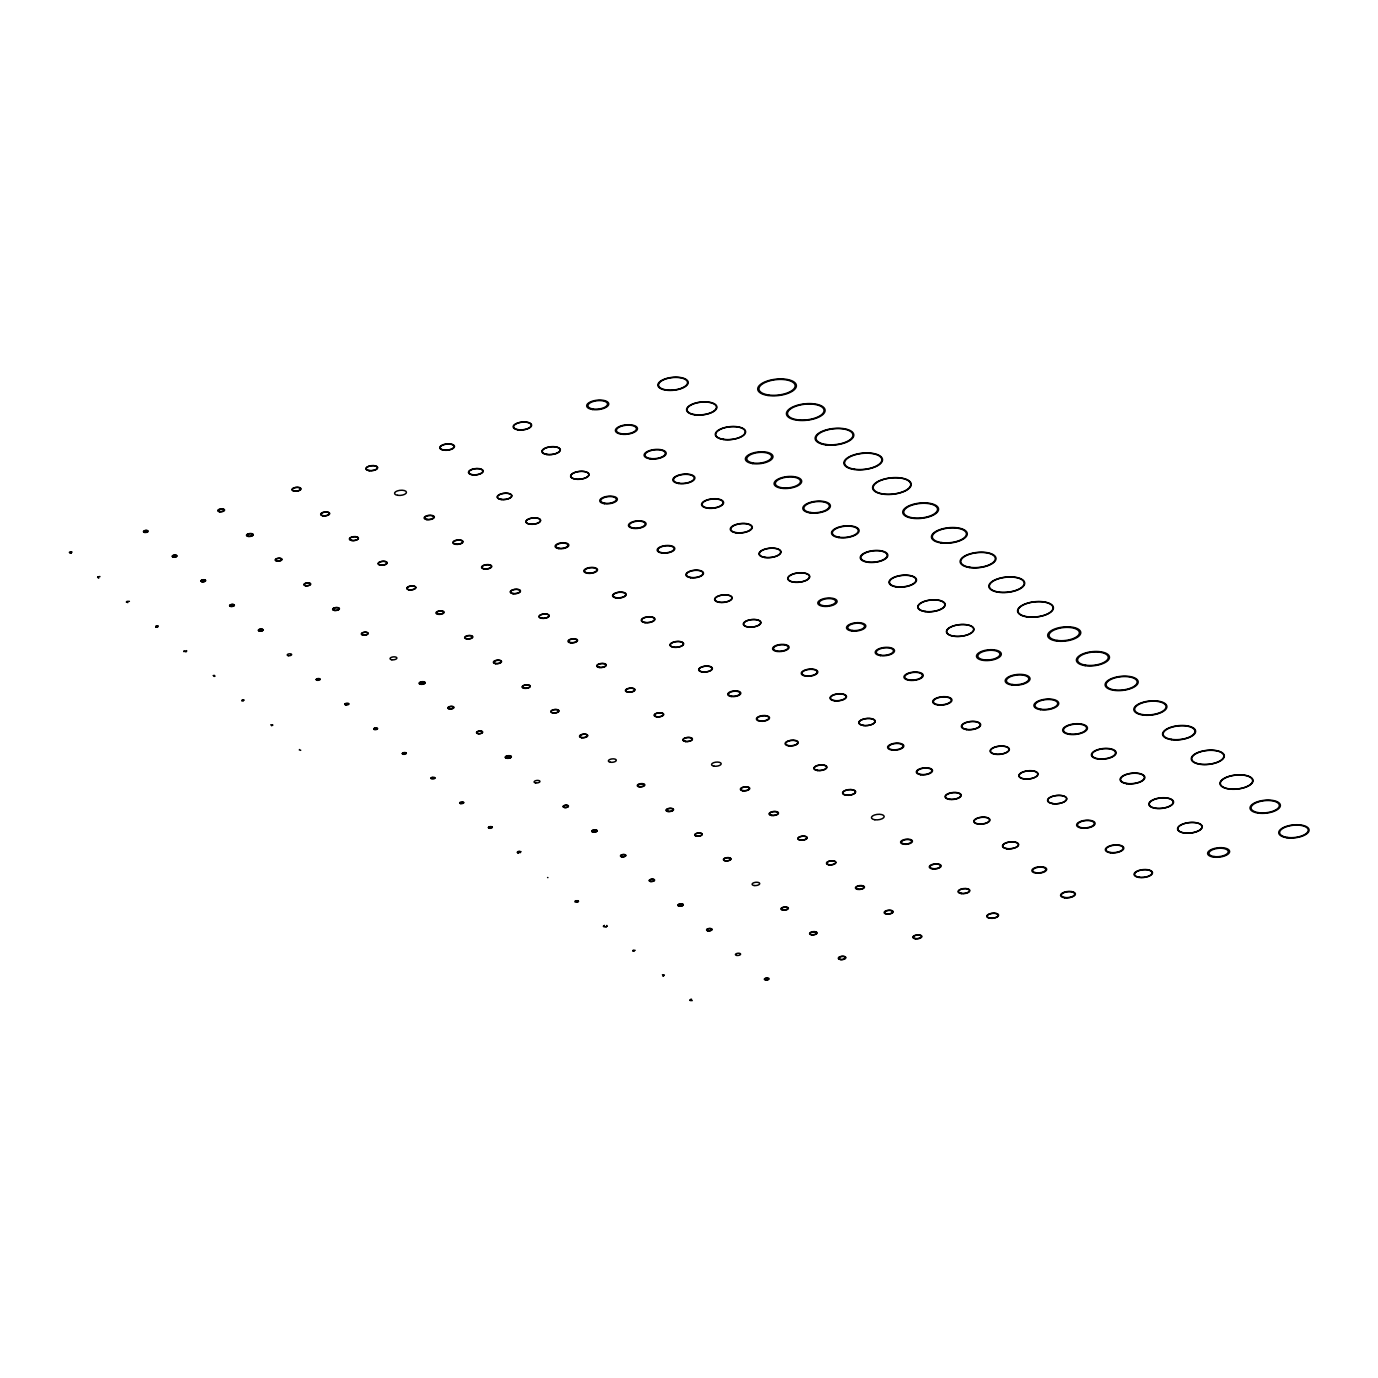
<?xml version="1.0" encoding="UTF-8"?>
<svg xmlns="http://www.w3.org/2000/svg" width="1378" height="1378" viewBox="0 0 1378 1378"><rect width="100%" height="100%" fill="white"/><g stroke="black" fill="none" stroke-linecap="round" stroke-linejoin="round"><path stroke-width="1.5" d="M241.873 700.989L241.856 700.231M271.569 725.758L272.861 725.069L270.725 724.828M69.331 552.423L69.761 551.958M183.946 651.415L186.667 650.64M578.295 901.367L577.485 901.987L578.502 901.47M603.306 926.24L604.132 925.603L603.633 926.567M606.613 926.533L606.82 925.43M689.913 1000.083L689.965 999.842M299.302 749.959L299.594 749.511M607.147 926.257L606.113 926.808M633.122 950.389L633.053 951.285M574.988 901.264L575.401 900.833M633.691 950.217L635.172 950.355M126.518 601.652L127.568 601.325L126.397 602.203M183.997 650.933L183.946 651.639M518.369 851.552L517.646 852.517M98.579 576.607L97.614 577.399L98.889 577.916M518.197 851.432L517.163 852.362L518.576 852.965M632.881 950.527L634.138 951.354M97.976 576.848L98.406 577.709M155.697 626.163L157.953 625.974M186.598 651.57L185.462 651.811M213.142 675.564L214.52 675.409M520.264 852.517L519.609 851.38M520.023 852.637L521.005 851.638L518.765 851.449M663.231 975.986L664.334 975.038L663.111 976.124M215.02 676.185L214.021 676.426M71.294 552.905L71.69 552.165M604.322 925.516L604.46 925.396M692.256 1000.6L690.068 1000.531M71.225 553.112L69.968 553.233L71.001 553.009M575.746 900.73L578.019 900.73M242.494 700.007L243.975 700.162M243.269 701.023L242.959 701.075M300.731 750.269L300.438 750.338M577.072 902.108L576.383 902.314M157.023 627.093L157.884 626.904L155.731 627.179M605.872 926.877L604.132 926.808M662.422 974.728L663.49 974.832M547.927 877.614L547.583 877.528M127.93 602.565L127.603 602.582M156.748 627.231L155.817 627.197M70.588 551.958L71.742 551.941M242.907 700.041L243.785 700.058M99.629 576.469L99.957 576.641M156.92 625.905L157.884 625.939M518.576 852.81L517.697 852.81M577.175 900.695L578.502 901.074M71.311 551.837L71.484 552.061M128.74 601.17L129.411 601.394M575.126 902.142L575.246 902.022M143.863 531.512C148.772 534.268 147.773 528.101 143.863 531.512M316.423 679.509L319.868 679.268L316.44 679.457M345.086 704.175L348.634 703.934L345.12 704.072M373.782 728.841L377.365 728.6L373.817 728.738M402.479 753.508L406.097 753.249L402.479 753.508M431.142 778.174L434.845 778.019L432.003 777.502A2.084 0.896 -5.8 0 1 435.069 777.898A2.084 0.896 -5.8 0 1 432.037 778.966A2.084 0.896 -5.8 0 1 431.9 777.433L431.159 778.122M459.839 802.84L463.594 802.633L459.856 802.788M488.535 827.523L492.325 827.3A2.084 0.896 -5.8 0 1 489.466 828.299A2.084 0.896 -5.8 0 1 489.328 826.766L492.308 827.196A2.084 0.896 -5.8 0 0 489.328 826.766L488.553 827.455M764.773 979.103C769.544 981.808 768.717 975.831 764.79 979.035M374.523 728.221L374.437 728.273A2.084 0.896 -5.8 0 0 374.592 729.634A2.084 0.896 -5.8 0 0 377.641 728.566A2.084 0.896 -5.8 0 0 374.471 728.101M690.516 999.55L691.601 999.36L690.619 999.515M460.752 803.632A2.084 0.896 -5.8 0 0 463.783 802.564A2.084 0.896 -5.8 0 0 460.614 802.099A2.084 0.896 -5.8 0 0 460.752 803.632M403.323 754.3A2.084 0.896 -5.8 0 0 406.355 753.232A2.084 0.896 -5.8 0 0 403.186 752.767A2.084 0.896 -5.8 0 0 403.323 754.3M345.878 704.968A2.084 0.896 -5.8 0 0 348.927 703.9A2.084 0.896 -5.8 0 0 345.757 703.435A2.084 0.896 -5.8 0 0 345.878 704.968M317.164 680.301A2.084 0.896 -5.8 0 0 320.213 679.233A2.084 0.896 -5.8 0 0 317.043 678.768A2.084 0.896 -5.8 0 0 317.164 680.301M288.381 655.704A2.256 0.965 -5.8 0 0 291.671 654.55A2.256 0.965 -5.8 0 0 288.243 654.05A2.256 0.965 -5.8 0 0 288.381 655.704M259.581 631.107A2.429 1.033 -5.8 0 0 263.129 629.867A2.429 1.033 -5.8 0 0 259.426 629.333A2.429 1.033 -5.8 0 0 259.581 631.107A2.17 0.93 -5.8 0 0 262.871 629.884A2.17 0.93 -5.8 0 0 259.564 629.401A2.17 0.93 -5.8 0 0 259.701 631.003M230.867 606.441A2.429 1.033 -5.8 0 0 234.415 605.2A2.429 1.033 -5.8 0 0 230.712 604.649A2.429 1.033 -5.8 0 0 230.867 606.441M231.004 606.337A2.136 0.913 -5.8 0 0 234.139 605.218A2.136 0.913 -5.8 0 0 230.867 604.753A2.136 0.913 -5.8 0 0 231.004 606.337M202.153 581.774A2.429 1.033 -5.8 0 0 205.701 580.534A2.429 1.033 -5.8 0 0 201.998 579.983A2.429 1.033 -5.8 0 0 202.153 581.774M202.29 581.654A2.119 0.913 -5.8 0 0 205.391 580.551A2.119 0.913 -5.8 0 0 202.153 580.086A2.119 0.913 -5.8 0 0 202.29 581.654M173.439 557.108A2.429 1.033 -5.8 0 0 176.987 555.868A2.429 1.033 -5.8 0 0 173.283 555.317A2.429 1.033 -5.8 0 0 173.439 557.108A2.084 0.896 -5.8 0 0 176.642 555.902A2.084 0.896 -5.8 0 0 173.473 555.437A2.084 0.896 -5.8 0 0 173.594 556.97M144.724 532.442A2.429 1.033 -5.8 0 0 148.273 531.202A2.429 1.033 -5.8 0 0 144.569 530.651A2.429 1.033 -5.8 0 0 144.724 532.442M765.617 980.034A2.429 1.033 -5.8 0 0 769.148 978.776A2.429 1.033 -5.8 0 0 765.462 978.242A2.429 1.033 -5.8 0 0 765.617 980.034M736.817 955.436A2.601 1.102 -5.8 0 0 740.606 954.093A2.601 1.102 -5.8 0 0 736.644 953.524A2.601 1.102 -5.8 0 0 736.817 955.436M708.016 930.839A2.773 1.189 -5.8 0 0 712.064 929.409A2.773 1.189 -5.8 0 0 707.844 928.789A2.773 1.189 -5.8 0 0 708.016 930.839M708.137 930.736A2.515 1.068 -5.8 0 0 711.806 929.427A2.515 1.068 -5.8 0 0 707.982 928.875A2.515 1.068 -5.8 0 0 708.137 930.736M679.302 906.173A2.773 1.189 -5.8 0 0 683.35 904.743A2.773 1.189 -5.8 0 0 679.13 904.123A2.773 1.189 -5.8 0 0 679.302 906.173M679.44 906.052A2.463 1.051 -5.8 0 0 683.057 904.778A2.463 1.051 -5.8 0 0 679.285 904.226A2.463 1.051 -5.8 0 0 679.44 906.052M650.588 881.507A2.773 1.189 -5.8 0 0 654.636 880.077A2.773 1.189 -5.8 0 0 650.416 879.457A2.773 1.189 -5.8 0 0 650.588 881.507M650.743 881.369A2.463 1.051 -5.8 0 0 654.326 880.111A2.463 1.051 -5.8 0 0 650.588 879.56A2.463 1.051 -5.8 0 0 650.743 881.369M621.874 856.84A2.773 1.189 -5.8 0 0 625.922 855.411A2.773 1.189 -5.8 0 0 621.702 854.791A2.773 1.189 -5.8 0 0 621.874 856.84M622.029 856.703A2.446 1.051 -5.8 0 0 625.595 855.445A2.446 1.051 -5.8 0 0 621.874 854.894A2.446 1.051 -5.8 0 0 622.029 856.703M593.16 832.174A2.773 1.189 -5.8 0 0 597.208 830.745A2.773 1.189 -5.8 0 0 592.988 830.124A2.773 1.189 -5.8 0 0 593.16 832.174M593.315 832.019A2.429 1.033 -5.8 0 0 596.863 830.779A2.429 1.033 -5.8 0 0 593.177 830.245A2.429 1.033 -5.8 0 0 593.315 832.019M564.446 807.508A2.773 1.189 -5.8 0 0 568.494 806.078A2.773 1.189 -5.8 0 0 564.274 805.458A2.773 1.189 -5.8 0 0 564.446 807.508A2.343 0.999 -5.8 0 0 568.063 806.113A2.343 0.999 -5.8 0 0 564.498 805.596A2.343 0.999 -5.8 0 0 564.653 807.319M535.646 782.911A2.945 1.257 -5.8 0 0 539.952 781.395A2.945 1.257 -5.8 0 0 535.474 780.74A2.945 1.257 -5.8 0 0 535.646 782.911M506.863 758.313A3.118 1.326 -5.8 0 0 511.41 756.711A3.118 1.326 -5.8 0 0 506.656 756.022A3.118 1.326 -5.8 0 0 506.863 758.313M506.983 758.21A2.859 1.223 -5.8 0 0 511.152 756.729A2.859 1.223 -5.8 0 0 506.794 756.091A2.859 1.223 -5.8 0 0 506.983 758.21M478.149 733.647A3.118 1.326 -5.8 0 0 482.696 732.045A3.118 1.326 -5.8 0 0 477.942 731.339A3.118 1.326 -5.8 0 0 478.149 733.647A2.79 1.189 -5.8 0 0 482.369 732.062A2.79 1.189 -5.8 0 0 478.114 731.46A2.79 1.189 -5.8 0 0 478.304 733.509M449.435 708.981A3.118 1.326 -5.8 0 0 453.982 707.379A3.118 1.326 -5.8 0 0 449.228 706.673A3.118 1.326 -5.8 0 0 449.435 708.981M449.641 708.792A2.653 1.137 -5.8 0 0 453.517 707.414A2.653 1.137 -5.8 0 0 449.486 706.828A2.653 1.137 -5.8 0 0 449.641 708.792M420.721 684.315A3.118 1.326 -5.8 0 0 425.268 682.713A3.118 1.326 -5.8 0 0 420.514 682.007A3.118 1.326 -5.8 0 0 420.721 684.315M420.962 684.091A2.601 1.102 -5.8 0 0 424.751 682.747A2.601 1.102 -5.8 0 0 420.79 682.179A2.601 1.102 -5.8 0 0 420.962 684.091M391.834 659.786A3.462 1.481 -5.8 0 0 396.898 658.012A3.462 1.481 -5.8 0 0 391.628 657.237A3.462 1.481 -5.8 0 0 391.834 659.786M363.12 635.12A3.462 1.481 -5.8 0 0 368.184 633.329A3.462 1.481 -5.8 0 0 362.896 632.571A3.462 1.481 -5.8 0 0 363.12 635.12M363.241 635.017A3.204 1.378 -5.8 0 0 367.926 633.363A3.204 1.378 -5.8 0 0 363.034 632.657A3.204 1.378 -5.8 0 0 363.241 635.017M334.406 610.454A3.462 1.481 -5.8 0 0 339.47 608.663A3.462 1.481 -5.8 0 0 334.182 607.905A3.462 1.481 -5.8 0 0 334.406 610.454M334.561 610.316A3.118 1.326 -5.8 0 0 339.126 608.697A3.118 1.326 -5.8 0 0 334.372 608.008A3.118 1.326 -5.8 0 0 334.561 610.316M305.692 585.788A3.462 1.481 -5.8 0 0 310.756 583.996A3.462 1.481 -5.8 0 0 305.468 583.239A3.462 1.481 -5.8 0 0 305.692 585.788M305.864 585.633A3.1 1.326 -5.8 0 0 310.394 584.031A3.1 1.326 -5.8 0 0 305.658 583.342A3.1 1.326 -5.8 0 0 305.864 585.633M276.978 561.122A3.462 1.481 -5.8 0 0 282.042 559.33A3.462 1.481 -5.8 0 0 276.754 558.572A3.462 1.481 -5.8 0 0 276.978 561.122M277.185 560.949A3.032 1.292 -5.8 0 0 281.612 559.382A3.032 1.292 -5.8 0 0 276.995 558.71A3.032 1.292 -5.8 0 0 277.185 560.949M248.264 536.455A3.462 1.481 -5.8 0 0 253.328 534.664A3.462 1.481 -5.8 0 0 248.04 533.906A3.462 1.481 -5.8 0 0 248.264 536.455M248.505 536.231A2.945 1.257 -5.8 0 0 252.811 534.716A2.945 1.257 -5.8 0 0 248.316 534.061A2.945 1.257 -5.8 0 0 248.505 536.231M219.55 511.789A3.462 1.481 -5.8 0 0 224.614 509.998A3.462 1.481 -5.8 0 0 219.326 509.24A3.462 1.481 -5.8 0 0 219.55 511.789M219.877 511.496A2.773 1.189 -5.8 0 0 223.925 510.067A2.773 1.189 -5.8 0 0 219.705 509.447A2.773 1.189 -5.8 0 0 219.877 511.496M840.27 959.519A3.807 1.636 -5.8 0 0 845.851 957.555A3.807 1.636 -5.8 0 0 840.029 956.711A3.807 1.636 -5.8 0 0 840.27 959.519A3.462 1.481 -5.8 0 0 845.489 957.589A3.462 1.481 -5.8 0 0 840.218 956.814A3.462 1.481 -5.8 0 0 840.442 959.364M811.556 934.852A3.807 1.636 -5.8 0 0 817.137 932.889A3.807 1.636 -5.8 0 0 811.315 932.045A3.807 1.636 -5.8 0 0 811.556 934.852M811.797 934.629A3.29 1.412 -5.8 0 0 816.62 932.94A3.29 1.412 -5.8 0 0 811.59 932.2A3.29 1.412 -5.8 0 0 811.797 934.629M782.842 910.186A3.807 1.636 -5.8 0 0 788.423 908.223A3.807 1.636 -5.8 0 0 782.601 907.379A3.807 1.636 -5.8 0 0 782.842 910.186M783.169 909.893A3.118 1.326 -5.8 0 0 787.734 908.291A3.118 1.326 -5.8 0 0 782.98 907.585A3.118 1.326 -5.8 0 0 783.169 909.893M754.111 885.537A3.858 1.654 -5.8 0 0 759.743 883.539A3.858 1.654 -5.8 0 0 753.869 882.695A3.858 1.654 -5.8 0 0 754.111 885.537M725.396 860.871A3.858 1.654 -5.8 0 0 731.029 858.873A3.858 1.654 -5.8 0 0 725.155 858.029A3.858 1.654 -5.8 0 0 725.396 860.871M725.517 860.75A3.6 1.533 -5.8 0 0 730.771 858.907A3.6 1.533 -5.8 0 0 725.293 858.115A3.6 1.533 -5.8 0 0 725.517 860.75M696.682 836.205A3.858 1.654 -5.8 0 0 702.315 834.207A3.858 1.654 -5.8 0 0 696.441 833.363A3.858 1.654 -5.8 0 0 696.682 836.205M696.855 836.05A3.497 1.499 -5.8 0 0 701.953 834.241A3.497 1.499 -5.8 0 0 696.631 833.466A3.497 1.499 -5.8 0 0 696.855 836.05M667.968 811.539A3.858 1.654 -5.8 0 0 673.601 809.541A3.858 1.654 -5.8 0 0 667.727 808.697A3.858 1.654 -5.8 0 0 667.968 811.539M668.209 811.315A3.342 1.43 -5.8 0 0 673.084 809.592A3.342 1.43 -5.8 0 0 668.003 808.852A3.342 1.43 -5.8 0 0 668.209 811.315M639.254 786.872A3.858 1.654 -5.8 0 0 644.887 784.874A3.858 1.654 -5.8 0 0 639.013 784.03A3.858 1.654 -5.8 0 0 639.254 786.872M639.581 786.58A3.152 1.344 -5.8 0 0 644.198 784.943A3.152 1.344 -5.8 0 0 639.375 784.237A3.152 1.344 -5.8 0 0 639.581 786.58M610.471 762.258A3.979 1.705 -5.8 0 0 616.311 760.191A3.979 1.705 -5.8 0 0 610.23 759.312A3.979 1.705 -5.8 0 0 610.471 762.258M581.688 737.661A4.151 1.774 -5.8 0 0 587.769 735.507A4.151 1.774 -5.8 0 0 581.43 734.595A4.151 1.774 -5.8 0 0 581.688 737.661M581.809 737.557A3.893 1.671 -5.8 0 0 587.493 735.542A3.893 1.671 -5.8 0 0 581.568 734.681A3.893 1.671 -5.8 0 0 581.809 737.557M552.974 712.994A4.151 1.774 -5.8 0 0 559.037 710.841A4.151 1.774 -5.8 0 0 552.716 709.928A4.151 1.774 -5.8 0 0 552.974 712.994M553.129 712.839A3.807 1.636 -5.8 0 0 558.693 710.876A3.807 1.636 -5.8 0 0 552.888 710.032A3.807 1.636 -5.8 0 0 553.129 712.839M524.26 688.328A4.151 1.774 -5.8 0 0 530.323 686.175A4.151 1.774 -5.8 0 0 524.002 685.262A4.151 1.774 -5.8 0 0 524.26 688.328M524.432 688.156A3.772 1.619 -5.8 0 0 529.944 686.21A3.772 1.619 -5.8 0 0 524.191 685.383A3.772 1.619 -5.8 0 0 524.432 688.156M495.546 663.662A4.151 1.774 -5.8 0 0 501.609 661.509A4.151 1.774 -5.8 0 0 495.27 660.596A4.151 1.774 -5.8 0 0 495.546 663.662M495.736 663.473A3.721 1.585 -5.8 0 0 501.179 661.561A3.721 1.585 -5.8 0 0 495.512 660.734A3.721 1.585 -5.8 0 0 495.736 663.473M466.832 638.996A4.151 1.774 -5.8 0 0 472.895 636.843A4.151 1.774 -5.8 0 0 466.556 635.93A4.151 1.774 -5.8 0 0 466.832 638.996M467.073 638.772A3.634 1.55 -5.8 0 0 472.378 636.894A3.634 1.55 -5.8 0 0 466.832 636.085A3.634 1.55 -5.8 0 0 467.073 638.772M438.118 614.33A4.151 1.774 -5.8 0 0 444.181 612.176A4.151 1.774 -5.8 0 0 437.842 611.264A4.151 1.774 -5.8 0 0 438.118 614.33M438.428 614.037A3.462 1.481 -5.8 0 0 443.492 612.245A3.462 1.481 -5.8 0 0 438.221 611.47A3.462 1.481 -5.8 0 0 438.428 614.037M409.197 589.836A4.599 1.964 -5.8 0 0 415.915 587.476A4.599 1.964 -5.8 0 0 408.904 586.442A4.599 1.964 -5.8 0 0 409.197 589.836M409.266 589.767A4.427 1.895 -5.8 0 0 415.743 587.493A4.427 1.895 -5.8 0 0 408.99 586.511A4.427 1.895 -5.8 0 0 409.266 589.767M380.483 565.169A4.599 1.964 -5.8 0 0 387.201 562.81A4.599 1.964 -5.8 0 0 380.19 561.776A4.599 1.964 -5.8 0 0 380.483 565.169M380.604 565.066A4.341 1.86 -5.8 0 0 386.925 562.827A4.341 1.86 -5.8 0 0 380.328 561.862A4.341 1.86 -5.8 0 0 380.604 565.066M351.769 540.503A4.599 1.964 -5.8 0 0 358.487 538.126A4.599 1.964 -5.8 0 0 351.476 537.11A4.599 1.964 -5.8 0 0 351.769 540.503A4.255 1.809 -5.8 0 0 358.142 538.161A4.255 1.809 -5.8 0 0 351.666 537.231A4.255 1.809 -5.8 0 0 351.924 540.365M323.055 515.837A4.599 1.964 -5.8 0 0 329.755 513.46A4.599 1.964 -5.8 0 0 322.762 512.444A4.599 1.964 -5.8 0 0 323.055 515.837M323.227 515.682A4.203 1.791 -5.8 0 0 329.376 513.512A4.203 1.791 -5.8 0 0 322.969 512.564A4.203 1.791 -5.8 0 0 323.227 515.682M294.341 491.171A4.599 1.964 -5.8 0 0 301.041 488.794A4.599 1.964 -5.8 0 0 294.048 487.778A4.599 1.964 -5.8 0 0 294.341 491.171M294.53 490.981A4.168 1.774 -5.8 0 0 300.611 488.846A4.168 1.774 -5.8 0 0 294.272 487.915A4.168 1.774 -5.8 0 0 294.53 490.981M915.216 938.762A4.599 1.964 -5.8 0 0 921.934 936.385A4.599 1.964 -5.8 0 0 914.94 935.369A4.599 1.964 -5.8 0 0 915.216 938.762M915.457 938.539A4.082 1.74 -5.8 0 0 921.417 936.437A4.082 1.74 -5.8 0 0 915.216 935.524A4.082 1.74 -5.8 0 0 915.457 938.539M886.502 914.079A4.599 1.964 -5.8 0 0 893.22 911.719A4.599 1.964 -5.8 0 0 886.226 910.703A4.599 1.964 -5.8 0 0 886.502 914.079M886.795 913.838A3.996 1.705 -5.8 0 0 892.634 911.771A3.996 1.705 -5.8 0 0 886.536 910.892A3.996 1.705 -5.8 0 0 886.795 913.838M857.788 889.413A4.599 1.964 -5.8 0 0 864.506 887.053A4.599 1.964 -5.8 0 0 857.512 886.037A4.599 1.964 -5.8 0 0 857.788 889.413M858.115 889.137A3.91 1.671 -5.8 0 0 863.817 887.122A3.91 1.671 -5.8 0 0 857.874 886.261A3.91 1.671 -5.8 0 0 858.115 889.137M829.005 864.833A4.771 2.033 -5.8 0 0 835.964 862.37A4.771 2.033 -5.8 0 0 828.695 861.302A4.771 2.033 -5.8 0 0 829.005 864.833M829.125 864.712A4.513 1.929 -5.8 0 0 835.705 862.387A4.513 1.929 -5.8 0 0 828.833 861.388A4.513 1.929 -5.8 0 0 829.125 864.712M800.291 840.167A4.771 2.033 -5.8 0 0 807.25 837.703A4.771 2.033 -5.8 0 0 799.981 836.635A4.771 2.033 -5.8 0 0 800.291 840.167M800.446 840.012A4.427 1.895 -5.8 0 0 806.905 837.738A4.427 1.895 -5.8 0 0 800.17 836.756A4.427 1.895 -5.8 0 0 800.446 840.012M771.577 815.483A4.771 2.033 -5.8 0 0 778.536 813.037A4.771 2.033 -5.8 0 0 771.267 811.969A4.771 2.033 -5.8 0 0 771.577 815.483M771.766 815.311A4.341 1.86 -5.8 0 0 778.105 813.072A4.341 1.86 -5.8 0 0 771.491 812.107A4.341 1.86 -5.8 0 0 771.766 815.311M742.863 790.817A4.771 2.033 -5.8 0 0 749.821 788.371A4.771 2.033 -5.8 0 0 742.553 787.303A4.771 2.033 -5.8 0 0 742.863 790.817M743.104 790.61A4.255 1.809 -5.8 0 0 749.305 788.423A4.255 1.809 -5.8 0 0 742.828 787.475A4.255 1.809 -5.8 0 0 743.104 790.61M714.097 766.185A4.857 2.067 -5.8 0 0 721.194 763.688A4.857 2.067 -5.8 0 0 713.804 762.62A4.857 2.067 -5.8 0 0 714.097 766.185M685.383 741.519A4.857 2.067 -5.8 0 0 692.479 739.021A4.857 2.067 -5.8 0 0 685.09 737.953A4.857 2.067 -5.8 0 0 685.383 741.519M685.503 741.416A4.599 1.964 -5.8 0 0 692.221 739.056A4.599 1.964 -5.8 0 0 685.228 738.022A4.599 1.964 -5.8 0 0 685.503 741.416M656.669 716.853A4.857 2.067 -5.8 0 0 663.765 714.355A4.857 2.067 -5.8 0 0 656.376 713.287A4.857 2.067 -5.8 0 0 656.669 716.853M656.841 716.715A4.513 1.929 -5.8 0 0 663.421 714.39A4.513 1.929 -5.8 0 0 656.548 713.391A4.513 1.929 -5.8 0 0 656.841 716.715M627.955 692.187A4.857 2.067 -5.8 0 0 635.051 689.689A4.857 2.067 -5.8 0 0 627.645 688.604A4.857 2.067 -5.8 0 0 627.955 692.187M628.161 692.014A4.427 1.895 -5.8 0 0 634.621 689.723A4.427 1.895 -5.8 0 0 627.886 688.759A4.427 1.895 -5.8 0 0 628.161 692.014M599.241 667.52A4.857 2.067 -5.8 0 0 606.337 665.023A4.857 2.067 -5.8 0 0 598.93 663.938A4.857 2.067 -5.8 0 0 599.241 667.52M599.482 667.314A4.323 1.843 -5.8 0 0 605.82 665.074A4.323 1.843 -5.8 0 0 599.206 664.11A4.323 1.843 -5.8 0 0 599.482 667.314M570.526 642.854A4.857 2.067 -5.8 0 0 577.623 640.357A4.857 2.067 -5.8 0 0 570.216 639.271A4.857 2.067 -5.8 0 0 570.526 642.854M570.854 642.561A4.151 1.774 -5.8 0 0 576.934 640.425A4.151 1.774 -5.8 0 0 570.595 639.495A4.151 1.774 -5.8 0 0 570.854 642.561M541.657 618.326A5.202 2.222 -5.8 0 0 549.254 615.656A5.202 2.222 -5.8 0 0 541.33 614.502A5.202 2.222 -5.8 0 0 541.657 618.326M541.778 618.222A4.944 2.101 -5.8 0 0 548.995 615.673A4.944 2.101 -5.8 0 0 541.468 614.588A4.944 2.101 -5.8 0 0 541.778 618.222M512.943 593.66A5.202 2.222 -5.8 0 0 520.539 590.99A5.202 2.222 -5.8 0 0 512.616 589.836A5.202 2.222 -5.8 0 0 512.943 593.66M513.098 593.522A4.857 2.067 -5.8 0 0 520.195 591.024A4.857 2.067 -5.8 0 0 512.788 589.939A4.857 2.067 -5.8 0 0 513.098 593.522M484.229 568.993A5.202 2.222 -5.8 0 0 491.825 566.324A5.202 2.222 -5.8 0 0 483.902 565.169A5.202 2.222 -5.8 0 0 484.229 568.993M484.419 568.821A4.771 2.033 -5.8 0 0 491.395 566.358A4.771 2.033 -5.8 0 0 484.126 565.307A4.771 2.033 -5.8 0 0 484.419 568.821M455.515 544.327A5.202 2.222 -5.8 0 0 463.111 541.657A5.202 2.222 -5.8 0 0 455.188 540.503A5.202 2.222 -5.8 0 0 455.515 544.327M455.756 544.121A4.685 1.998 -5.8 0 0 462.595 541.709A4.685 1.998 -5.8 0 0 455.463 540.658A4.685 1.998 -5.8 0 0 455.756 544.121M426.801 519.661A5.202 2.222 -5.8 0 0 434.397 516.991A5.202 2.222 -5.8 0 0 426.474 515.837A5.202 2.222 -5.8 0 0 426.801 519.661M427.111 519.368A4.513 1.929 -5.8 0 0 433.708 517.06A4.513 1.929 -5.8 0 0 426.836 516.061A4.513 1.929 -5.8 0 0 427.111 519.368M397.708 495.322A5.977 2.549 -5.8 0 0 406.458 492.239A5.977 2.549 -5.8 0 0 397.346 490.912A5.977 2.549 -5.8 0 0 397.708 495.322M368.994 470.656A5.977 2.549 -5.8 0 0 377.744 467.573A5.977 2.549 -5.8 0 0 368.632 466.246A5.977 2.549 -5.8 0 0 368.994 470.656M369.166 470.518A5.633 2.411 -5.8 0 0 377.4 467.607A5.633 2.411 -5.8 0 0 368.804 466.35A5.633 2.411 -5.8 0 0 369.166 470.518M989.886 918.248A5.977 2.549 -5.8 0 0 998.637 915.164A5.977 2.549 -5.8 0 0 989.507 913.838A5.977 2.549 -5.8 0 0 989.886 918.248M990.093 918.058A5.529 2.36 -5.8 0 0 998.189 915.199A5.529 2.36 -5.8 0 0 989.749 913.976A5.529 2.36 -5.8 0 0 990.093 918.058M961.172 893.581A5.977 2.549 -5.8 0 0 969.923 890.498A5.977 2.549 -5.8 0 0 960.793 889.172A5.977 2.549 -5.8 0 0 961.172 893.581M961.413 893.357A5.46 2.325 -5.8 0 0 969.389 890.532A5.46 2.325 -5.8 0 0 961.069 889.327A5.46 2.325 -5.8 0 0 961.413 893.357M932.458 868.915A5.977 2.549 -5.8 0 0 941.191 865.815A5.977 2.549 -5.8 0 0 932.079 864.488A5.977 2.549 -5.8 0 0 932.458 868.915M932.785 868.622A5.288 2.256 -5.8 0 0 940.502 865.884A5.288 2.256 -5.8 0 0 932.458 864.712A5.288 2.256 -5.8 0 0 932.785 868.622M903.744 844.249A5.977 2.549 -5.8 0 0 912.477 841.148A5.977 2.549 -5.8 0 0 903.365 839.822A5.977 2.549 -5.8 0 0 903.744 844.249M904.14 843.887A5.116 2.188 -5.8 0 0 911.616 841.235A5.116 2.188 -5.8 0 0 903.83 840.115A5.116 2.188 -5.8 0 0 904.14 843.887M874.823 819.755A6.408 2.739 -5.8 0 0 884.194 816.448A6.408 2.739 -5.8 0 0 874.427 815.018A6.408 2.739 -5.8 0 0 874.823 819.755M845.989 795.192A6.666 2.859 -5.8 0 0 855.738 791.747A6.666 2.859 -5.8 0 0 845.575 790.266A6.666 2.859 -5.8 0 0 845.989 795.192M846.161 795.054A6.322 2.704 -5.8 0 0 855.394 791.782A6.322 2.704 -5.8 0 0 845.765 790.386A6.322 2.704 -5.8 0 0 846.161 795.054M817.275 770.526A6.666 2.859 -5.8 0 0 827.024 767.081A6.666 2.859 -5.8 0 0 816.861 765.6A6.666 2.859 -5.8 0 0 817.275 770.526M817.481 770.354A6.235 2.67 -5.8 0 0 826.593 767.133A6.235 2.67 -5.8 0 0 817.085 765.737A6.235 2.67 -5.8 0 0 817.481 770.354M788.56 745.86A6.666 2.859 -5.8 0 0 798.31 742.415A6.666 2.859 -5.8 0 0 788.147 740.933A6.666 2.859 -5.8 0 0 788.56 745.86M788.802 745.653A6.149 2.635 -5.8 0 0 797.793 742.466A6.149 2.635 -5.8 0 0 788.423 741.106A6.149 2.635 -5.8 0 0 788.802 745.653M759.846 721.194A6.666 2.859 -5.8 0 0 769.596 717.749A6.666 2.859 -5.8 0 0 759.433 716.267A6.666 2.859 -5.8 0 0 759.846 721.194M760.174 720.901A5.977 2.549 -5.8 0 0 768.907 717.817A5.977 2.549 -5.8 0 0 759.795 716.491A5.977 2.549 -5.8 0 0 760.174 720.901M731.132 696.527A6.666 2.859 -5.8 0 0 740.882 693.082A6.666 2.859 -5.8 0 0 730.719 691.601A6.666 2.859 -5.8 0 0 731.132 696.527M731.546 696.166A5.805 2.48 -5.8 0 0 740.02 693.168A5.805 2.48 -5.8 0 0 731.167 691.877A5.805 2.48 -5.8 0 0 731.546 696.166M702.298 671.964A6.924 2.963 -5.8 0 0 712.426 668.399A6.924 2.963 -5.8 0 0 701.867 666.849A6.924 2.963 -5.8 0 0 702.298 671.964M702.418 671.861A6.666 2.842 -5.8 0 0 712.168 668.416A6.666 2.842 -5.8 0 0 702.005 666.935A6.666 2.842 -5.8 0 0 702.418 671.861M673.584 647.298A6.924 2.963 -5.8 0 0 683.712 643.733A6.924 2.963 -5.8 0 0 673.153 642.182A6.924 2.963 -5.8 0 0 673.584 647.298M673.739 647.16A6.58 2.808 -5.8 0 0 683.367 643.767A6.58 2.808 -5.8 0 0 673.325 642.303A6.58 2.808 -5.8 0 0 673.739 647.16M644.87 622.632A6.924 2.963 -5.8 0 0 654.998 619.066A6.924 2.963 -5.8 0 0 644.439 617.516A6.924 2.963 -5.8 0 0 644.87 622.632M645.076 622.46A6.494 2.773 -5.8 0 0 654.567 619.101A6.494 2.773 -5.8 0 0 644.663 617.654A6.494 2.773 -5.8 0 0 645.076 622.46M616.155 597.966A6.924 2.963 -5.8 0 0 626.284 594.4A6.924 2.963 -5.8 0 0 615.725 592.85A6.924 2.963 -5.8 0 0 616.155 597.966M616.397 597.742A6.408 2.739 -5.8 0 0 625.767 594.435A6.408 2.739 -5.8 0 0 616 593.022A6.408 2.739 -5.8 0 0 616.397 597.742M587.441 573.3A6.924 2.963 -5.8 0 0 597.57 569.717A6.924 2.963 -5.8 0 0 587.011 568.184A6.924 2.963 -5.8 0 0 587.441 573.3M587.769 573.007A6.235 2.67 -5.8 0 0 596.881 569.786A6.235 2.67 -5.8 0 0 587.372 568.408A6.235 2.67 -5.8 0 0 587.769 573.007M558.727 548.633A6.924 2.963 -5.8 0 0 568.856 545.051A6.924 2.963 -5.8 0 0 558.297 543.518A6.924 2.963 -5.8 0 0 558.727 548.633M559.124 548.272A6.063 2.584 -5.8 0 0 567.994 545.137A6.063 2.584 -5.8 0 0 558.745 543.793A6.063 2.584 -5.8 0 0 559.124 548.272M529.755 524.191A7.493 3.204 -5.8 0 0 540.693 520.333A7.493 3.204 -5.8 0 0 529.29 518.679A7.493 3.204 -5.8 0 0 529.755 524.191M529.875 524.088A7.217 3.083 -5.8 0 0 540.434 520.367A7.217 3.083 -5.8 0 0 529.428 518.765A7.217 3.083 -5.8 0 0 529.875 524.088M501.041 499.525A7.493 3.204 -5.8 0 0 511.979 495.667A7.493 3.204 -5.8 0 0 500.576 494.013A7.493 3.204 -5.8 0 0 501.041 499.525M501.196 499.387A7.131 3.049 -5.8 0 0 511.634 495.701A7.131 3.049 -5.8 0 0 500.748 494.116A7.131 3.049 -5.8 0 0 501.196 499.387M472.327 474.859A7.493 3.204 -5.8 0 0 483.265 471A7.493 3.204 -5.8 0 0 471.862 469.347A7.493 3.204 -5.8 0 0 472.327 474.859M472.533 474.687A7.045 3.014 -5.8 0 0 482.834 471.052A7.045 3.014 -5.8 0 0 472.086 469.485A7.045 3.014 -5.8 0 0 472.533 474.687M443.613 450.193A7.493 3.204 -5.8 0 0 454.551 446.334A7.493 3.204 -5.8 0 0 443.148 444.681A7.493 3.204 -5.8 0 0 443.613 450.193M443.854 449.986A6.959 2.98 -5.8 0 0 454.034 446.386A6.959 2.98 -5.8 0 0 443.423 444.836A6.959 2.98 -5.8 0 0 443.854 449.986M1064.505 897.784A7.493 3.204 -5.8 0 0 1075.443 893.926A7.493 3.204 -5.8 0 0 1064.023 892.255A7.493 3.204 -5.8 0 0 1064.505 897.784M1064.815 897.491A6.787 2.911 -5.8 0 0 1074.754 893.995A6.787 2.911 -5.8 0 0 1064.402 892.479A6.787 2.911 -5.8 0 0 1064.815 897.491M1035.791 873.118A7.493 3.204 -5.8 0 0 1046.729 869.26A7.493 3.204 -5.8 0 0 1035.309 867.589A7.493 3.204 -5.8 0 0 1035.791 873.118M1036.187 872.756A6.614 2.825 -5.8 0 0 1045.868 869.329A6.614 2.825 -5.8 0 0 1035.774 867.864A6.614 2.825 -5.8 0 0 1036.187 872.756M1006.75 848.727A8.182 3.497 -5.8 0 0 1018.704 844.525A8.182 3.497 -5.8 0 0 1006.233 842.699A8.182 3.497 -5.8 0 0 1006.75 848.727M1006.905 848.59A7.837 3.342 -5.8 0 0 1018.359 844.559A7.837 3.342 -5.8 0 0 1006.422 842.819A7.837 3.342 -5.8 0 0 1006.905 848.59M978.035 824.061A8.182 3.497 -5.8 0 0 989.99 819.841A8.182 3.497 -5.8 0 0 977.519 818.032A8.182 3.497 -5.8 0 0 978.035 824.061M978.242 823.872A7.717 3.29 -5.8 0 0 989.525 819.893A7.717 3.29 -5.8 0 0 977.76 818.188A7.717 3.29 -5.8 0 0 978.242 823.872M949.321 799.395A8.182 3.497 -5.8 0 0 961.276 795.175A8.182 3.497 -5.8 0 0 948.805 793.366A8.182 3.497 -5.8 0 0 949.321 799.395M949.563 799.188A7.665 3.273 -5.8 0 0 960.759 795.227A7.665 3.273 -5.8 0 0 949.08 793.539A7.665 3.273 -5.8 0 0 949.563 799.188M920.607 774.729A8.182 3.497 -5.8 0 0 932.561 770.509A8.182 3.497 -5.8 0 0 920.091 768.7A8.182 3.497 -5.8 0 0 920.607 774.729M920.917 774.453A7.493 3.204 -5.8 0 0 931.872 770.578A7.493 3.204 -5.8 0 0 920.452 768.924A7.493 3.204 -5.8 0 0 920.917 774.453M891.893 750.063A8.182 3.497 -5.8 0 0 903.847 745.842A8.182 3.497 -5.8 0 0 891.377 744.034A8.182 3.497 -5.8 0 0 891.893 750.063M892.289 749.701A7.303 3.118 -5.8 0 0 902.969 745.929A7.303 3.118 -5.8 0 0 891.824 744.309A7.303 3.118 -5.8 0 0 892.289 749.701M863.11 725.465A8.32 3.548 -5.8 0 0 875.271 721.176A8.32 3.548 -5.8 0 0 862.594 719.316A8.32 3.548 -5.8 0 0 863.11 725.465A7.975 3.411 -5.8 0 0 874.909 721.194A7.975 3.411 -5.8 0 0 862.766 719.437A7.975 3.411 -5.8 0 0 863.265 725.31M834.396 700.799A8.32 3.548 -5.8 0 0 846.54 696.493A8.32 3.548 -5.8 0 0 833.879 694.65A8.32 3.548 -5.8 0 0 834.396 700.799M834.637 700.575A7.803 3.324 -5.8 0 0 846.023 696.545A7.803 3.324 -5.8 0 0 834.155 694.822A7.803 3.324 -5.8 0 0 834.637 700.575M805.682 676.133A8.32 3.548 -5.8 0 0 817.826 671.827A8.32 3.548 -5.8 0 0 805.165 669.984A8.32 3.548 -5.8 0 0 805.682 676.133M806.009 675.84A7.631 3.256 -5.8 0 0 817.137 671.896A7.631 3.256 -5.8 0 0 805.527 670.208A7.631 3.256 -5.8 0 0 806.009 675.84M776.968 651.449A8.32 3.548 -5.8 0 0 789.112 647.16A8.32 3.548 -5.8 0 0 776.451 645.317A8.32 3.548 -5.8 0 0 776.968 651.449M777.364 651.088A7.458 3.187 -5.8 0 0 788.25 647.247A7.458 3.187 -5.8 0 0 776.899 645.593A7.458 3.187 -5.8 0 0 777.364 651.088M747.996 627.024A8.871 3.79 -5.8 0 0 760.949 622.443A8.871 3.79 -5.8 0 0 747.427 620.479A8.871 3.79 -5.8 0 0 747.996 627.024M748.116 626.921A8.612 3.686 -5.8 0 0 760.69 622.477A8.612 3.686 -5.8 0 0 747.565 620.565A8.612 3.686 -5.8 0 0 748.116 626.921M719.282 602.358A8.871 3.79 -5.8 0 0 732.235 597.776A8.871 3.79 -5.8 0 0 718.713 595.813A8.871 3.79 -5.8 0 0 719.282 602.358M719.437 602.203A8.526 3.652 -5.8 0 0 731.89 597.811A8.526 3.652 -5.8 0 0 718.903 595.916A8.526 3.652 -5.8 0 0 719.437 602.203M690.567 577.692A8.871 3.79 -5.8 0 0 703.521 573.11A8.871 3.79 -5.8 0 0 689.999 571.147A8.871 3.79 -5.8 0 0 690.567 577.692M690.809 577.468A8.354 3.566 -5.8 0 0 703.004 573.162A8.354 3.566 -5.8 0 0 690.275 571.319A8.354 3.566 -5.8 0 0 690.809 577.468M661.853 553.026A8.871 3.79 -5.8 0 0 674.807 548.444A8.871 3.79 -5.8 0 0 661.285 546.48A8.871 3.79 -5.8 0 0 661.853 553.026M662.163 552.733A8.182 3.497 -5.8 0 0 674.118 548.513A8.182 3.497 -5.8 0 0 661.664 546.704A8.182 3.497 -5.8 0 0 662.163 552.733M633.139 528.36A8.871 3.79 -5.8 0 0 646.093 523.778A8.871 3.79 -5.8 0 0 632.571 521.814A8.871 3.79 -5.8 0 0 633.139 528.36M633.535 527.998A8.01 3.428 -5.8 0 0 645.231 523.864A8.01 3.428 -5.8 0 0 633.036 522.09A8.01 3.428 -5.8 0 0 633.535 527.998M604.425 503.693A8.871 3.79 -5.8 0 0 617.378 499.112A8.871 3.79 -5.8 0 0 603.857 497.148A8.871 3.79 -5.8 0 0 604.425 503.693M604.908 503.246A7.837 3.342 -5.8 0 0 616.345 499.215A7.837 3.342 -5.8 0 0 604.408 497.475A7.837 3.342 -5.8 0 0 604.908 503.246M575.504 479.199A9.284 3.962 -5.8 0 0 589.078 474.394A9.284 3.962 -5.8 0 0 574.936 472.344A9.284 3.962 -5.8 0 0 575.504 479.199M575.625 479.079A9.026 3.858 -5.8 0 0 588.819 474.428A9.026 3.858 -5.8 0 0 575.074 472.43A9.026 3.858 -5.8 0 0 575.625 479.079M546.79 454.533A9.284 3.962 -5.8 0 0 560.364 449.728A9.284 3.962 -5.8 0 0 546.222 447.678A9.284 3.962 -5.8 0 0 546.79 454.533M546.963 454.378A8.94 3.824 -5.8 0 0 560.019 449.762A8.94 3.824 -5.8 0 0 546.394 447.781A8.94 3.824 -5.8 0 0 546.963 454.378M518.076 429.867A9.284 3.962 -5.8 0 0 531.65 425.061A9.284 3.962 -5.8 0 0 517.491 423.012A9.284 3.962 -5.8 0 0 518.076 429.867M518.283 429.678A8.854 3.79 -5.8 0 0 531.219 425.113A8.854 3.79 -5.8 0 0 517.732 423.149A8.854 3.79 -5.8 0 0 518.283 429.678M1138.969 877.441A9.284 3.962 -5.8 0 0 1152.542 872.653A9.284 3.962 -5.8 0 0 1138.383 870.586A9.284 3.962 -5.8 0 0 1138.969 877.441M1139.21 877.218A8.768 3.755 -5.8 0 0 1152.025 872.705A8.768 3.755 -5.8 0 0 1138.659 870.758A8.768 3.755 -5.8 0 0 1139.21 877.218M1110.255 852.775A9.284 3.962 -5.8 0 0 1123.828 847.987A9.284 3.962 -5.8 0 0 1109.669 845.92A9.284 3.962 -5.8 0 0 1110.255 852.775M1110.582 852.482A8.595 3.669 -5.8 0 0 1123.139 848.056A8.595 3.669 -5.8 0 0 1110.031 846.144A8.595 3.669 -5.8 0 0 1110.582 852.482M1081.541 828.109A9.284 3.962 -5.8 0 0 1095.114 823.321A9.284 3.962 -5.8 0 0 1080.955 821.254A9.284 3.962 -5.8 0 0 1081.541 828.109M1081.937 827.747A8.423 3.6 -5.8 0 0 1094.253 823.407A8.423 3.6 -5.8 0 0 1081.42 821.529A8.423 3.6 -5.8 0 0 1081.937 827.747M1052.637 803.615A9.698 4.151 -5.8 0 0 1066.813 798.603A9.698 4.151 -5.8 0 0 1052.017 796.467A9.698 4.151 -5.8 0 0 1052.637 803.615A9.439 4.031 -5.8 0 0 1066.555 798.637A9.439 4.031 -5.8 0 0 1052.155 796.536A9.439 4.031 -5.8 0 0 1052.758 803.512M1023.923 778.949A9.698 4.151 -5.8 0 0 1038.099 773.936A9.698 4.151 -5.8 0 0 1023.303 771.783A9.698 4.151 -5.8 0 0 1023.923 778.949M1024.078 778.811A9.353 3.996 -5.8 0 0 1037.755 773.971A9.353 3.996 -5.8 0 0 1023.492 771.904A9.353 3.996 -5.8 0 0 1024.078 778.811M995.209 754.283A9.698 4.151 -5.8 0 0 1009.385 749.27A9.698 4.151 -5.8 0 0 994.589 747.117A9.698 4.151 -5.8 0 0 995.209 754.283M995.398 754.093A9.267 3.962 -5.8 0 0 1008.954 749.322A9.267 3.962 -5.8 0 0 994.83 747.255A9.267 3.962 -5.8 0 0 995.398 754.093M966.495 729.617A9.698 4.151 -5.8 0 0 980.671 724.604A9.698 4.151 -5.8 0 0 965.875 722.451A9.698 4.151 -5.8 0 0 966.495 729.617M966.736 729.393A9.181 3.927 -5.8 0 0 980.154 724.656A9.181 3.927 -5.8 0 0 966.15 722.623A9.181 3.927 -5.8 0 0 966.736 729.393M937.781 704.95A9.698 4.151 -5.8 0 0 951.957 699.938A9.698 4.151 -5.8 0 0 937.161 697.785A9.698 4.151 -5.8 0 0 937.781 704.95M938.091 704.658A9.009 3.858 -5.8 0 0 951.268 700.007A9.009 3.858 -5.8 0 0 937.54 698.009A9.009 3.858 -5.8 0 0 938.091 704.658M909.067 680.284A9.698 4.151 -5.8 0 0 923.243 675.272A9.698 4.151 -5.8 0 0 908.446 673.119A9.698 4.151 -5.8 0 0 909.067 680.284M909.463 679.922A8.836 3.772 -5.8 0 0 922.382 675.358A8.836 3.772 -5.8 0 0 908.912 673.394A8.836 3.772 -5.8 0 0 909.463 679.922M880.353 655.618A9.698 4.151 -5.8 0 0 894.529 650.605A9.698 4.151 -5.8 0 0 879.732 648.452A9.698 4.151 -5.8 0 0 880.353 655.618M880.835 655.187A8.664 3.703 -5.8 0 0 893.495 650.709A8.664 3.703 -5.8 0 0 880.284 648.797A8.664 3.703 -5.8 0 0 880.835 655.187M851.638 630.952A9.698 4.151 -5.8 0 0 865.815 625.939A9.698 4.151 -5.8 0 0 851.018 623.786A9.698 4.151 -5.8 0 0 851.638 630.952M852.19 630.435A8.492 3.634 -5.8 0 0 864.609 626.06A8.492 3.634 -5.8 0 0 851.656 624.182A8.492 3.634 -5.8 0 0 852.19 630.435M822.924 606.286A9.698 4.151 -5.8 0 0 837.101 601.273A9.698 4.151 -5.8 0 0 822.304 599.12A9.698 4.151 -5.8 0 0 822.924 606.286M823.562 605.7A8.32 3.548 -5.8 0 0 835.723 601.411A8.32 3.548 -5.8 0 0 823.045 599.568A8.32 3.548 -5.8 0 0 823.562 605.7M793.556 582.188A11.093 4.737 -5.8 0 0 809.764 576.469A11.093 4.737 -5.8 0 0 792.867 574.006A11.093 4.737 -5.8 0 0 793.556 582.188M793.711 582.05A10.748 4.599 -5.8 0 0 809.42 576.504A10.748 4.599 -5.8 0 0 793.039 574.126A10.748 4.599 -5.8 0 0 793.711 582.05M764.842 557.522A11.093 4.737 -5.8 0 0 781.05 551.803A11.093 4.737 -5.8 0 0 764.153 549.34A11.093 4.737 -5.8 0 0 764.842 557.522M765.048 557.349A10.662 4.547 -5.8 0 0 780.62 551.837A10.662 4.547 -5.8 0 0 764.377 549.477A10.662 4.547 -5.8 0 0 765.048 557.349M736.128 532.855A11.093 4.737 -5.8 0 0 752.336 527.137A11.093 4.737 -5.8 0 0 735.439 524.673A11.093 4.737 -5.8 0 0 736.128 532.855M736.369 532.631A10.576 4.513 -5.8 0 0 751.82 527.188A10.576 4.513 -5.8 0 0 735.697 524.846A10.576 4.513 -5.8 0 0 736.369 532.631M707.414 508.189A11.093 4.737 -5.8 0 0 723.622 502.47A11.093 4.737 -5.8 0 0 706.707 500.007A11.093 4.737 -5.8 0 0 707.414 508.189M707.689 507.931A10.49 4.479 -5.8 0 0 723.019 502.522A10.49 4.479 -5.8 0 0 707.035 500.197A10.49 4.479 -5.8 0 0 707.689 507.931M678.699 483.523A11.093 4.737 -5.8 0 0 694.908 477.804A11.093 4.737 -5.8 0 0 677.993 475.341A11.093 4.737 -5.8 0 0 678.699 483.523M679.027 483.23A10.404 4.444 -5.8 0 0 694.219 477.873A10.404 4.444 -5.8 0 0 678.372 475.565A10.404 4.444 -5.8 0 0 679.027 483.23M649.985 458.857A11.093 4.737 -5.8 0 0 666.194 453.138A11.093 4.737 -5.8 0 0 649.279 450.675A11.093 4.737 -5.8 0 0 649.985 458.857M650.382 458.495A10.214 4.375 -5.8 0 0 665.333 453.224A10.214 4.375 -5.8 0 0 649.744 450.95A10.214 4.375 -5.8 0 0 650.382 458.495M621.271 434.191A11.093 4.737 -5.8 0 0 637.48 428.472A11.093 4.737 -5.8 0 0 620.565 426.009A11.093 4.737 -5.8 0 0 621.271 434.191M621.754 433.76A10.042 4.289 -5.8 0 0 636.447 428.575A10.042 4.289 -5.8 0 0 621.116 426.336A10.042 4.289 -5.8 0 0 621.754 433.76M592.557 409.524A11.093 4.737 -5.8 0 0 608.766 403.806A11.093 4.737 -5.8 0 0 591.851 401.342A11.093 4.737 -5.8 0 0 592.557 409.524M593.126 409.008A9.87 4.22 -5.8 0 0 607.543 403.926A9.87 4.22 -5.8 0 0 592.506 401.739A9.87 4.22 -5.8 0 0 593.126 409.008M1213.45 857.099A11.093 4.737 -5.8 0 0 1229.641 851.38A11.093 4.737 -5.8 0 0 1212.743 848.934A11.093 4.737 -5.8 0 0 1213.45 857.099M1214.087 856.53A9.698 4.151 -5.8 0 0 1228.263 851.518A9.698 4.151 -5.8 0 0 1213.484 849.365A9.698 4.151 -5.8 0 0 1214.087 856.53M1184.081 833.018A12.471 5.34 -5.8 0 0 1202.305 826.576A12.471 5.34 -5.8 0 0 1183.306 823.82A12.471 5.34 -5.8 0 0 1184.081 833.018M1184.236 832.88A12.126 5.185 -5.8 0 0 1201.96 826.611A12.126 5.185 -5.8 0 0 1183.478 823.923A12.126 5.185 -5.8 0 0 1184.236 832.88M1155.367 808.352A12.471 5.34 -5.8 0 0 1173.591 801.91A12.471 5.34 -5.8 0 0 1154.575 799.154A12.471 5.34 -5.8 0 0 1155.367 808.352M1155.574 808.163A12.04 5.15 -5.8 0 0 1173.16 801.962A12.04 5.15 -5.8 0 0 1154.816 799.292A12.04 5.15 -5.8 0 0 1155.574 808.163M1126.653 783.686A12.471 5.34 -5.8 0 0 1144.877 777.244A12.471 5.34 -5.8 0 0 1125.86 774.488A12.471 5.34 -5.8 0 0 1126.653 783.686M1126.894 783.462A11.954 5.116 -5.8 0 0 1144.36 777.295A11.954 5.116 -5.8 0 0 1126.136 774.643A11.954 5.116 -5.8 0 0 1126.894 783.462M1097.939 759.02A12.471 5.34 -5.8 0 0 1116.163 752.577A12.471 5.34 -5.8 0 0 1097.146 749.821A12.471 5.34 -5.8 0 0 1097.939 759.02M1098.266 758.727A11.782 5.03 -5.8 0 0 1115.474 752.646A11.782 5.03 -5.8 0 0 1097.525 750.028A11.782 5.03 -5.8 0 0 1098.266 758.727M1069.225 734.353A12.471 5.34 -5.8 0 0 1087.449 727.911A12.471 5.34 -5.8 0 0 1068.432 725.155A12.471 5.34 -5.8 0 0 1069.225 734.353M1069.621 733.992A11.61 4.961 -5.8 0 0 1086.587 727.997A11.61 4.961 -5.8 0 0 1068.897 725.431A11.61 4.961 -5.8 0 0 1069.621 733.992M1040.511 709.687A12.471 5.34 -5.8 0 0 1058.735 703.245A12.471 5.34 -5.8 0 0 1039.718 700.472A12.471 5.34 -5.8 0 0 1040.511 709.687M1040.993 709.239A11.437 4.892 -5.8 0 0 1057.701 703.348A11.437 4.892 -5.8 0 0 1040.269 700.816A11.437 4.892 -5.8 0 0 1040.993 709.239M1011.796 685.021A12.471 5.34 -5.8 0 0 1030.021 678.579A12.471 5.34 -5.8 0 0 1011.004 675.806A12.471 5.34 -5.8 0 0 1011.796 685.021M1012.365 684.504A11.265 4.806 -5.8 0 0 1028.815 678.699A11.265 4.806 -5.8 0 0 1011.659 676.202A11.265 4.806 -5.8 0 0 1012.365 684.504M983.082 660.355A12.471 5.34 -5.8 0 0 1001.306 653.913A12.471 5.34 -5.8 0 0 982.29 651.139A12.471 5.34 -5.8 0 0 983.082 660.355M983.72 659.769A11.093 4.737 -5.8 0 0 999.928 654.05A11.093 4.737 -5.8 0 0 983.031 651.587A11.093 4.737 -5.8 0 0 983.72 659.769M953.714 636.257A13.866 5.925 -5.8 0 0 973.97 629.109A13.866 5.925 -5.8 0 0 952.853 626.043A13.866 5.925 -5.8 0 0 953.714 636.257M953.886 636.119A13.522 5.77 -5.8 0 0 973.626 629.143A13.522 5.77 -5.8 0 0 953.025 626.146A13.522 5.77 -5.8 0 0 953.886 636.119M925 611.591A13.866 5.925 -5.8 0 0 945.256 604.442A13.866 5.925 -5.8 0 0 924.138 601.376A13.866 5.925 -5.8 0 0 925 611.591M925.206 611.419A13.435 5.736 -5.8 0 0 944.826 604.477A13.435 5.736 -5.8 0 0 924.362 601.514A13.435 5.736 -5.8 0 0 925.206 611.419M896.286 586.925A13.866 5.925 -5.8 0 0 916.542 579.776A13.866 5.925 -5.8 0 0 895.424 576.71A13.866 5.925 -5.8 0 0 896.286 586.925M896.527 586.701A13.349 5.701 -5.8 0 0 916.025 579.828A13.349 5.701 -5.8 0 0 895.7 576.865A13.349 5.701 -5.8 0 0 896.527 586.701M867.572 562.258A13.866 5.925 -5.8 0 0 887.828 555.11A13.866 5.925 -5.8 0 0 866.71 552.027A13.866 5.925 -5.8 0 0 867.572 562.258M867.899 561.966A13.16 5.633 -5.8 0 0 887.139 555.179A13.16 5.633 -5.8 0 0 867.072 552.251A13.16 5.633 -5.8 0 0 867.899 561.966M838.857 537.592A13.866 5.925 -5.8 0 0 859.114 530.444A13.866 5.925 -5.8 0 0 837.996 527.361A13.866 5.925 -5.8 0 0 838.857 537.592M839.271 537.231A12.988 5.546 -5.8 0 0 858.253 530.53A12.988 5.546 -5.8 0 0 838.444 527.636A12.988 5.546 -5.8 0 0 839.271 537.231M810.143 512.926A13.866 5.925 -5.8 0 0 830.4 505.778A13.866 5.925 -5.8 0 0 809.282 502.694A13.866 5.925 -5.8 0 0 810.143 512.926M810.626 512.495A12.815 5.478 -5.8 0 0 829.367 505.881A12.815 5.478 -5.8 0 0 809.833 503.039A12.815 5.478 -5.8 0 0 810.626 512.495M781.429 488.26A13.866 5.925 -5.8 0 0 801.686 481.111A13.866 5.925 -5.8 0 0 780.568 478.028A13.866 5.925 -5.8 0 0 781.429 488.26M781.998 487.743A12.643 5.409 -5.8 0 0 800.48 481.232A12.643 5.409 -5.8 0 0 781.205 478.424A12.643 5.409 -5.8 0 0 781.998 487.743M752.715 463.594A13.866 5.925 -5.8 0 0 772.972 456.445A13.866 5.925 -5.8 0 0 751.854 453.362A13.866 5.925 -5.8 0 0 752.715 463.594M753.37 463.008A12.471 5.34 -5.8 0 0 771.594 456.583A12.471 5.34 -5.8 0 0 752.577 453.81A12.471 5.34 -5.8 0 0 753.37 463.008M723.364 439.496A15.244 6.511 -5.8 0 0 745.636 431.641A15.244 6.511 -5.8 0 0 722.399 428.248A15.244 6.511 -5.8 0 0 723.364 439.496M723.553 439.324A14.813 6.339 -5.8 0 0 745.205 431.676A14.813 6.339 -5.8 0 0 722.623 428.403A14.813 6.339 -5.8 0 0 723.553 439.324M694.633 414.83A15.244 6.511 -5.8 0 0 716.922 406.975A15.244 6.511 -5.8 0 0 693.685 403.582A15.244 6.511 -5.8 0 0 694.633 414.83M694.891 414.623A14.727 6.287 -5.8 0 0 716.405 407.027A14.727 6.287 -5.8 0 0 693.961 403.754A14.727 6.287 -5.8 0 0 694.891 414.623M665.918 390.163A15.244 6.511 -5.8 0 0 688.208 382.309A15.244 6.511 -5.8 0 0 664.971 378.916A15.244 6.511 -5.8 0 0 665.918 390.163M666.246 389.871A14.555 6.218 -5.8 0 0 687.519 382.378A14.555 6.218 -5.8 0 0 665.333 379.139A14.555 6.218 -5.8 0 0 666.246 389.871M1286.811 837.755A15.244 6.511 -5.8 0 0 1309.1 829.883A15.244 6.511 -5.8 0 0 1285.863 826.507A15.244 6.511 -5.8 0 0 1286.811 837.755M1287.224 837.393A14.383 6.149 -5.8 0 0 1308.239 829.969A14.383 6.149 -5.8 0 0 1286.311 826.783A14.383 6.149 -5.8 0 0 1287.224 837.393M1258.097 813.089A15.244 6.511 -5.8 0 0 1280.386 805.217A15.244 6.511 -5.8 0 0 1257.149 801.841A15.244 6.511 -5.8 0 0 1258.097 813.089M1258.579 812.658A14.211 6.08 -5.8 0 0 1279.352 805.32A14.211 6.08 -5.8 0 0 1257.701 802.168A14.211 6.08 -5.8 0 0 1258.579 812.658M1228.745 788.991A16.639 7.114 -5.8 0 0 1253.05 780.413A16.639 7.114 -5.8 0 0 1227.695 776.727A16.639 7.114 -5.8 0 0 1228.745 788.991M1228.935 788.819A16.192 6.924 -5.8 0 0 1252.619 780.465A16.192 6.924 -5.8 0 0 1227.919 776.865A16.192 6.924 -5.8 0 0 1228.935 788.819M1200.031 764.325A16.639 7.114 -5.8 0 0 1224.336 755.747A16.639 7.114 -5.8 0 0 1198.981 752.061A16.639 7.114 -5.8 0 0 1200.031 764.325M1200.272 764.118A16.105 6.89 -5.8 0 0 1223.819 755.799A16.105 6.89 -5.8 0 0 1199.256 752.233A16.105 6.89 -5.8 0 0 1200.272 764.118M1171.317 739.659A16.639 7.114 -5.8 0 0 1195.622 731.081A16.639 7.114 -5.8 0 0 1170.266 727.395A16.639 7.114 -5.8 0 0 1171.317 739.659M1171.627 739.366A15.933 6.804 -5.8 0 0 1194.933 731.15A15.933 6.804 -5.8 0 0 1170.628 727.618A15.933 6.804 -5.8 0 0 1171.627 739.366M1142.603 714.993A16.639 7.114 -5.8 0 0 1166.908 706.414A16.639 7.114 -5.8 0 0 1141.552 702.728A16.639 7.114 -5.8 0 0 1142.603 714.993M1142.999 714.631A15.761 6.735 -5.8 0 0 1166.046 706.501A15.761 6.735 -5.8 0 0 1142.017 703.004A15.761 6.735 -5.8 0 0 1142.999 714.631M1113.889 690.326A16.639 7.114 -5.8 0 0 1138.194 681.748A16.639 7.114 -5.8 0 0 1112.838 678.062A16.639 7.114 -5.8 0 0 1113.889 690.326M1114.371 689.896A15.589 6.666 -5.8 0 0 1137.16 681.852A15.589 6.666 -5.8 0 0 1113.39 678.389A15.589 6.666 -5.8 0 0 1114.371 689.896M1085.158 665.66A16.639 7.114 -5.8 0 0 1109.479 657.082A16.639 7.114 -5.8 0 0 1084.124 653.396A16.639 7.114 -5.8 0 0 1085.158 665.66M1085.726 665.161A15.416 6.597 -5.8 0 0 1108.274 657.203A15.416 6.597 -5.8 0 0 1084.762 653.775A15.416 6.597 -5.8 0 0 1085.726 665.161M1056.444 640.994A16.639 7.114 -5.8 0 0 1080.765 632.416A16.639 7.114 -5.8 0 0 1055.41 628.73A16.639 7.114 -5.8 0 0 1056.444 640.994M1057.098 640.408A15.244 6.511 -5.8 0 0 1079.387 632.554A15.244 6.511 -5.8 0 0 1056.134 629.178A15.244 6.511 -5.8 0 0 1057.098 640.408M1027.092 616.913A18.017 7.7 -5.8 0 0 1053.429 607.612A18.017 7.7 -5.8 0 0 1025.955 603.616A18.017 7.7 -5.8 0 0 1027.092 616.913M1027.299 616.724A17.587 7.51 -5.8 0 0 1052.999 607.646A17.587 7.51 -5.8 0 0 1026.197 603.753A17.587 7.51 -5.8 0 0 1027.299 616.724M998.378 592.247A18.017 7.7 -5.8 0 0 1024.715 582.946A18.017 7.7 -5.8 0 0 997.241 578.949A18.017 7.7 -5.8 0 0 998.378 592.247M998.619 592.023A17.501 7.476 -5.8 0 0 1024.198 582.997A17.501 7.476 -5.8 0 0 997.517 579.122A17.501 7.476 -5.8 0 0 998.619 592.023M969.664 567.581A18.017 7.7 -5.8 0 0 996.001 558.279A18.017 7.7 -5.8 0 0 968.527 554.283A18.017 7.7 -5.8 0 0 969.664 567.581M969.991 567.288A17.328 7.407 -5.8 0 0 995.312 558.348A17.328 7.407 -5.8 0 0 968.889 554.507A17.328 7.407 -5.8 0 0 969.991 567.288M940.95 542.898A18.017 7.7 -5.8 0 0 967.287 533.613A18.017 7.7 -5.8 0 0 939.813 529.617A18.017 7.7 -5.8 0 0 940.95 542.898M941.346 542.536A17.156 7.338 -5.8 0 0 966.426 533.699A17.156 7.338 -5.8 0 0 940.278 529.893A17.156 7.338 -5.8 0 0 941.346 542.536M912.236 518.231A18.017 7.7 -5.8 0 0 938.573 508.947A18.017 7.7 -5.8 0 0 911.099 504.951A18.017 7.7 -5.8 0 0 912.236 518.231M912.718 517.801A16.984 7.252 -5.8 0 0 937.54 509.05A16.984 7.252 -5.8 0 0 911.65 505.278A16.984 7.252 -5.8 0 0 912.718 517.801M882.867 494.151A19.413 8.285 -5.8 0 0 911.237 484.143A19.413 8.285 -5.8 0 0 881.662 479.837A19.413 8.285 -5.8 0 0 882.867 494.151M883.109 493.927A18.879 8.079 -5.8 0 0 910.72 484.195A18.879 8.079 -5.8 0 0 881.937 480.009A18.879 8.079 -5.8 0 0 883.109 493.927M854.153 469.485A19.413 8.285 -5.8 0 0 882.523 459.477A19.413 8.285 -5.8 0 0 852.948 455.171A19.413 8.285 -5.8 0 0 854.153 469.485M854.481 469.192A18.706 7.992 -5.8 0 0 881.834 459.546A18.706 7.992 -5.8 0 0 853.309 455.395A18.706 7.992 -5.8 0 0 854.481 469.192M825.439 444.818A19.413 8.285 -5.8 0 0 853.809 434.811A19.413 8.285 -5.8 0 0 824.216 430.504A19.413 8.285 -5.8 0 0 825.439 444.818M825.853 444.457A18.534 7.923 -5.8 0 0 852.948 434.897A18.534 7.923 -5.8 0 0 824.681 430.78A18.534 7.923 -5.8 0 0 825.853 444.457M796.725 420.152A19.413 8.285 -5.8 0 0 825.095 410.144A19.413 8.285 -5.8 0 0 795.502 405.838A19.413 8.285 -5.8 0 0 796.725 420.152M797.207 419.722A18.362 7.855 -5.8 0 0 824.044 410.248A18.362 7.855 -5.8 0 0 796.053 406.166A18.362 7.855 -5.8 0 0 797.207 419.722M768.011 395.486A19.413 8.285 -5.8 0 0 796.381 385.478A19.413 8.285 -5.8 0 0 766.788 381.172A19.413 8.285 -5.8 0 0 768.011 395.486M768.579 394.969A18.19 7.768 -5.8 0 0 795.158 385.582A18.19 7.768 -5.8 0 0 767.443 381.551A18.19 7.768 -5.8 0 0 768.579 394.969"/></g></svg>
